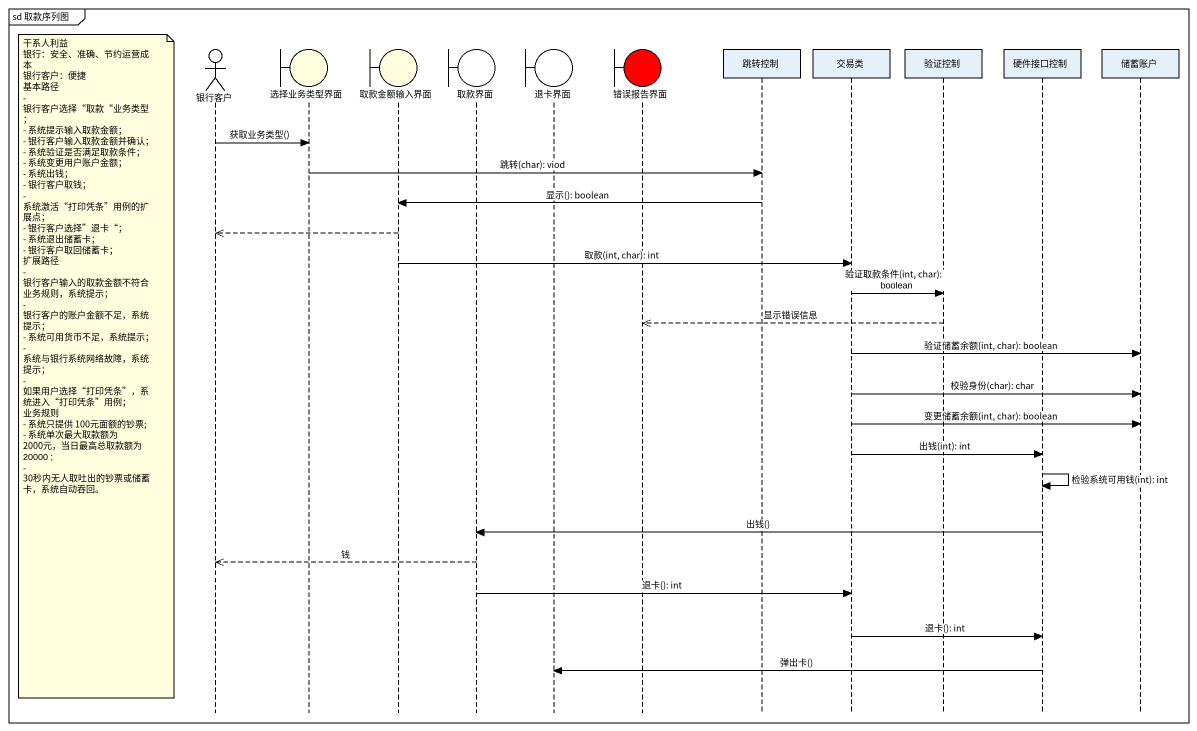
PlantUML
@startuml
mainframe sd 取款序列图
hide footbox
actor 银行客户
boundary 选择业务类型界面 #FFFFE0
boundary 取款金额输入界面 #FFFFE0
boundary 取款界面
boundary 退卡界面
boundary 错误报告界面 #FF0000
participant 跳转控制
participant 交易类
participant 验证控制
participant 硬件接口控制
participant 储蓄账户

银行客户 -> 选择业务类型界面 : 获取业务类型()
选择业务类型界面 -> 跳转控制 : 跳转(char): viod
跳转控制 -> 取款金额输入界面 : 显示(): boolean
取款金额输入界面 -->> 银行客户
取款金额输入界面 -> 交易类 : 取款(int, char): int
交易类 -> 验证控制 : 验证取款条件(int, char): boolean
验证控制 -->> 错误报告界面 : 显示错误信息
交易类 -> 储蓄账户 : 验证储蓄余额(int, char): boolean
note left of 银行客户
  干系人利益
  银行：安全、准确、节约运营成本
  银行客户：便捷
  基本路径
  - 银行客户选择“取款“业务类型；
  - 系统提示输入取款金额；
  - 银行客户输入取款金额并确认；
  - 系统验证是否满足取款条件；
  - 系统变更用户账户金额；
  - 系统出钱；
  - 银行客户取钱；
  - 系统激活“打印凭条”用例的扩展点；
  - 银行客户选择”退卡“；
  - 系统退出储蓄卡；
  - 银行客户取回储蓄卡；
  扩展路径
  - 银行客户输入的取款金额不符合业务规则，系统提示；
  - 银行客户的账户金额不足，系统提示；
  - 系统可用货币不足，系统提示；
  - 系统与银行系统网络故障，系统提示；
  - 如果用户选择“打印凭条”，系统进入“打印凭条”用例；
  业务规则
  - 系统只提供 100元面额的钞票;
  - 系统单次最大取款额为 2000元，当日最高总取款额为 20000 ;
  - 30秒内无人取吐出的钞票或储蓄卡，系统自动吞回。
end note
交易类 -> 储蓄账户 : 校验身份(char): char
交易类 -> 储蓄账户 : 变更储蓄余额(int, char): boolean
交易类 -> 硬件接口控制 : 出钱(int): int
硬件接口控制 -> 硬件接口控制 : 检验系统可用钱(int): int
硬件接口控制 -> 取款界面 : 出钱()
取款界面 -->> 银行客户 : 钱
取款界面 -> 交易类 : 退卡(): int
交易类 -> 硬件接口控制 : 退卡(): int
硬件接口控制 -> 退卡界面 : 弹出卡()
@enduml
